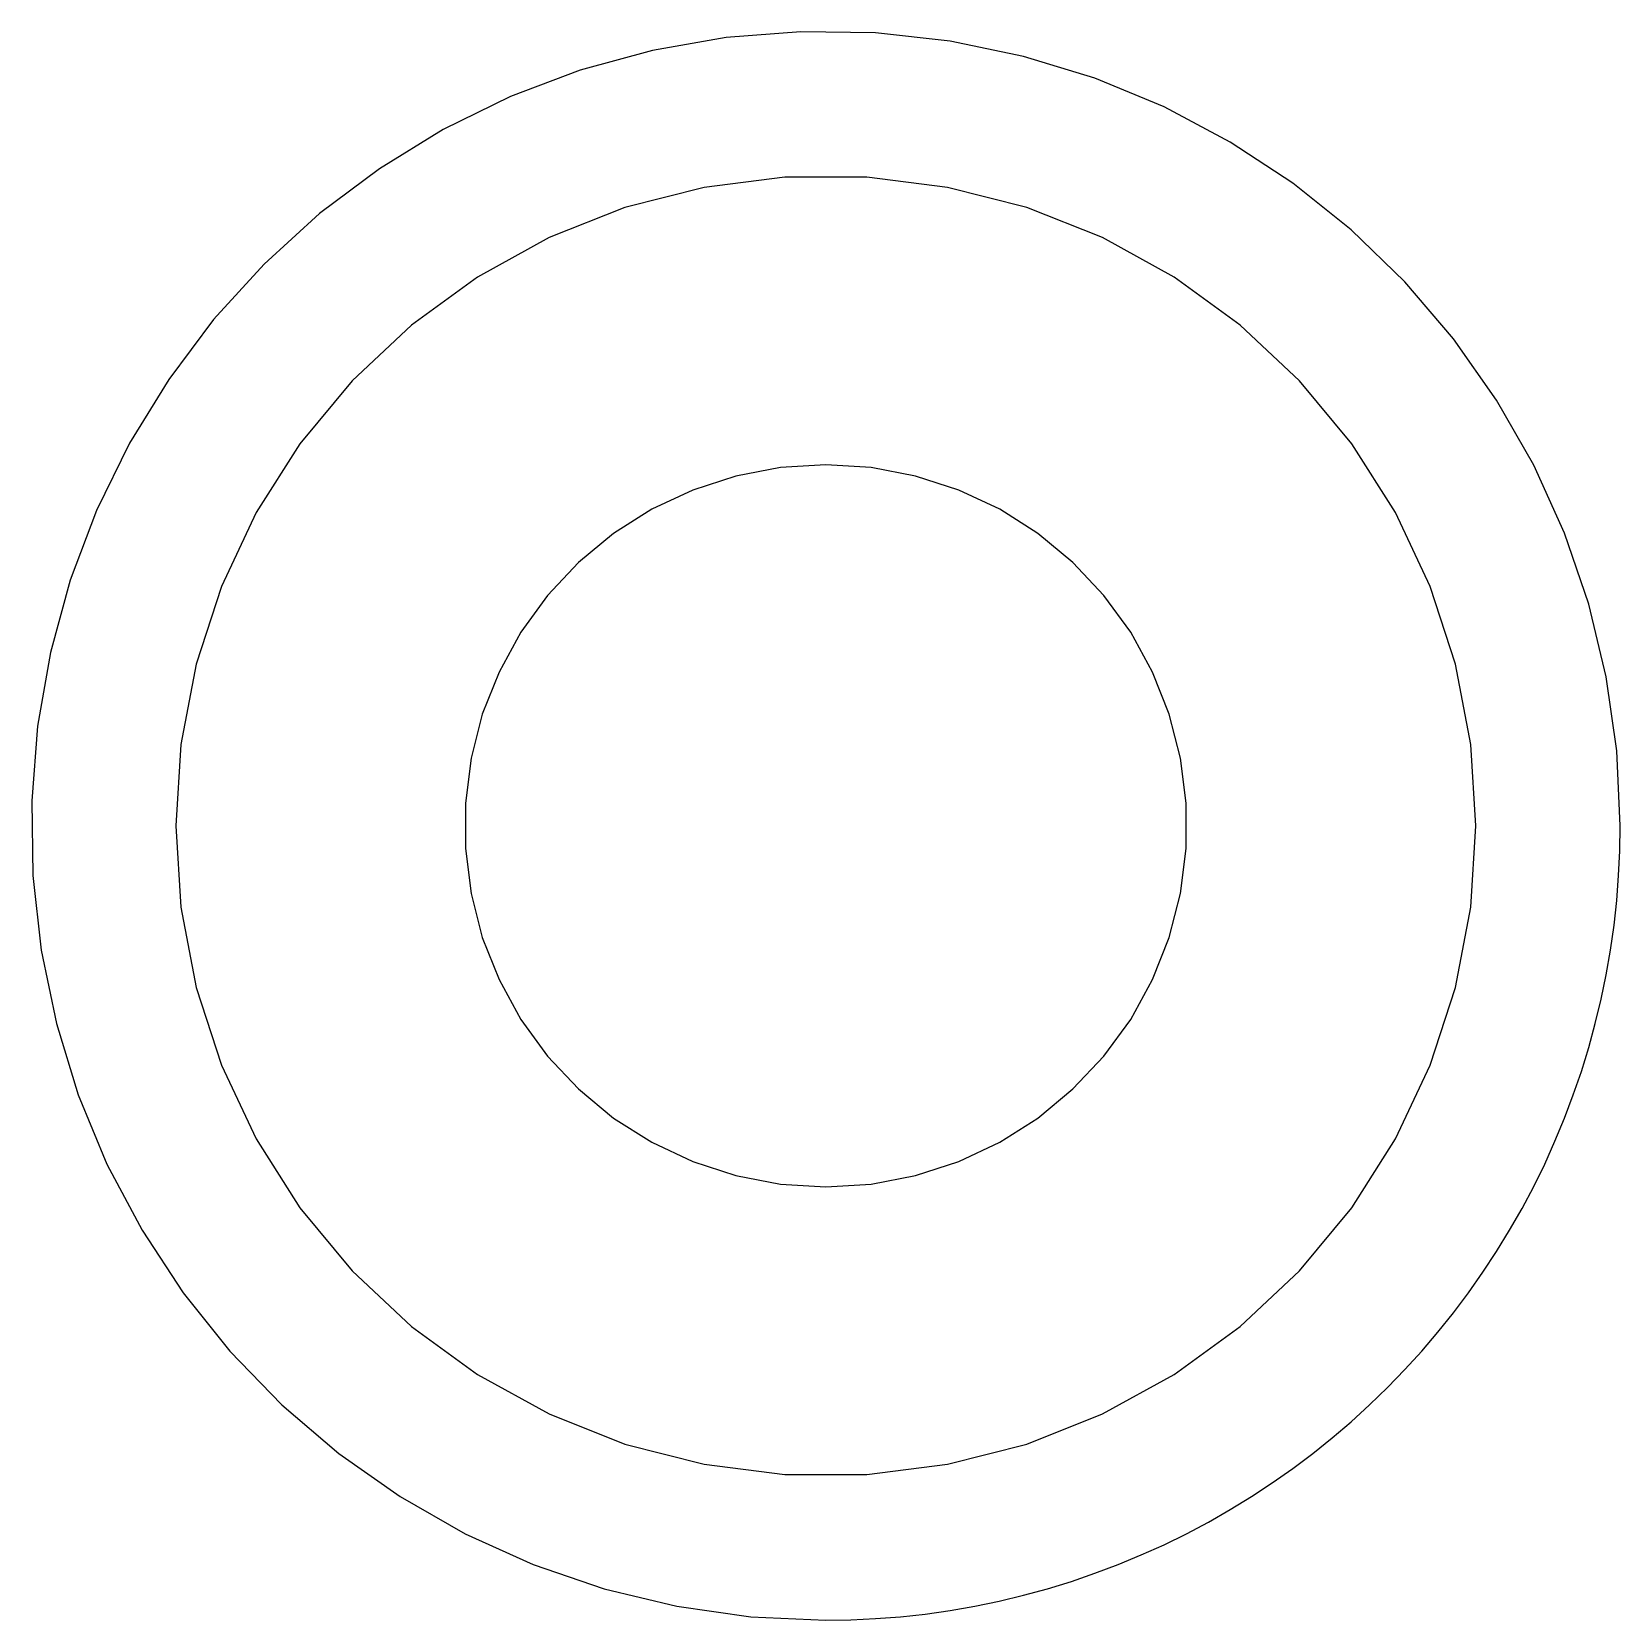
# Model space of a CAD drawing. Header units: metres. Extents: x -5.5 to 5.5, y -5.5 to 5.5.
import ezdxf

# ---------------------------------------------------------------- set-up
doc = ezdxf.new("R2010")
doc.units = ezdxf.units.M

msp = doc.modelspace()

# ---------------------------------------------------------------- linework, layer by layer
for points in [[(5.5, 0), (5.476, 0.518), (5.403, 1.031), (5.282, 1.534), (5.114, 2.025), (4.901, 2.497), (4.644, 2.947), (4.346, 3.371), (4.009, 3.765), (3.637, 4.126), (3.233, 4.45), (2.8, 4.734), (2.342, 4.977), (1.863, 5.175), (1.368, 5.327), (0.86, 5.432), (0.345, 5.489), (-0.173, 5.497), (-0.689, 5.457), (-1.2, 5.368), (-1.7, 5.231), (-2.184, 5.048), (-2.65, 4.82), (-3.091, 4.549), (-3.506, 4.238), (-3.889, 3.889), (-4.238, 3.506), (-4.549, 3.091), (-4.82, 2.65), (-5.048, 2.184), (-5.231, 1.7), (-5.368, 1.2), (-5.457, 0.689), (-5.497, 0.173), (-5.489, -0.345), (-5.432, -0.86), (-5.327, -1.368), (-5.175, -1.863), (-4.977, -2.342), (-4.734, -2.8), (-4.45, -3.233), (-4.126, -3.637), (-3.765, -4.009), (-3.371, -4.346), (-2.947, -4.644), (-2.497, -4.901), (-2.025, -5.114), (-1.534, -5.282), (-1.031, -5.403), (-0.518, -5.476), (0, -5.5)], [(4.5, 0), (4.465, 0.564), (4.359, 1.119), (4.184, 1.657), (3.943, 2.168), (3.641, 2.645), (3.28, 3.08), (2.868, 3.467), (2.411, 3.799), (1.916, 4.072), (1.391, 4.28), (0.843, 4.42), (0.283, 4.491), (-0.283, 4.491), (-0.843, 4.42), (-1.391, 4.28), (-1.916, 4.072), (-2.411, 3.799), (-2.868, 3.467), (-3.28, 3.08), (-3.641, 2.645), (-3.943, 2.168), (-4.184, 1.657), (-4.359, 1.119), (-4.465, 0.564), (-4.5, 0), (-4.465, -0.564), (-4.359, -1.119), (-4.184, -1.657), (-3.943, -2.168), (-3.641, -2.645), (-3.28, -3.08), (-2.868, -3.467), (-2.411, -3.799), (-1.916, -4.072), (-1.391, -4.28), (-0.843, -4.42), (-0.283, -4.491), (0.283, -4.491), (0.843, -4.42), (1.391, -4.28), (1.916, -4.072), (2.411, -3.799), (2.868, -3.467), (3.28, -3.08), (3.641, -2.645), (3.943, -2.168), (4.184, -1.657), (4.359, -1.119), (4.465, -0.564), (4.5, 0)], [(0, -2.5), (0.313, -2.48), (0.622, -2.421), (0.92, -2.324), (1.204, -2.191), (1.469, -2.023), (1.711, -1.822), (1.926, -1.594), (2.111, -1.34), (2.262, -1.064), (2.378, -0.773), (2.456, -0.468), (2.495, -0.157), (2.495, 0.157), (2.456, 0.468), (2.378, 0.773), (2.262, 1.064), (2.111, 1.34), (1.926, 1.594), (1.711, 1.822), (1.469, 2.023), (1.204, 2.191), (0.92, 2.324), (0.622, 2.421), (0.313, 2.48), (0, 2.5), (-0.313, 2.48), (-0.622, 2.421), (-0.92, 2.324), (-1.204, 2.191), (-1.469, 2.023), (-1.711, 1.822), (-1.926, 1.594), (-2.111, 1.34), (-2.262, 1.064), (-2.378, 0.773), (-2.456, 0.468), (-2.495, 0.157), (-2.495, -0.157), (-2.456, -0.468), (-2.378, -0.773), (-2.262, -1.064), (-2.111, -1.34), (-1.926, -1.594), (-1.711, -1.822), (-1.469, -2.023), (-1.204, -2.191), (-0.92, -2.324), (-0.622, -2.421), (-0.313, -2.48), (0, -2.5)], [(0, -5.5), (0.173, -5.497), (0.345, -5.489), (0.518, -5.476), (0.689, -5.457), (0.86, -5.432), (1.031, -5.403), (1.2, -5.368), (1.368, -5.327), (1.534, -5.282), (1.7, -5.231), (1.863, -5.175), (2.025, -5.114), (2.184, -5.048), (2.342, -4.977), (2.497, -4.901), (2.65, -4.82), (2.8, -4.734), (2.947, -4.644), (3.091, -4.549), (3.233, -4.45), (3.371, -4.346), (3.506, -4.238), (3.637, -4.126), (3.765, -4.009), (3.889, -3.889), (4.009, -3.765), (4.126, -3.637), (4.238, -3.506), (4.346, -3.371), (4.45, -3.233), (4.549, -3.091), (4.644, -2.947), (4.734, -2.8), (4.82, -2.65), (4.901, -2.497), (4.977, -2.342), (5.048, -2.184), (5.114, -2.025), (5.175, -1.863), (5.231, -1.7), (5.282, -1.534), (5.327, -1.368), (5.368, -1.2), (5.403, -1.031), (5.432, -0.86), (5.457, -0.689), (5.476, -0.518), (5.489, -0.345), (5.497, -0.173), (5.5, 0)]]:
    msp.add_lwpolyline(points)

doc.saveas('drawing.dxf')
